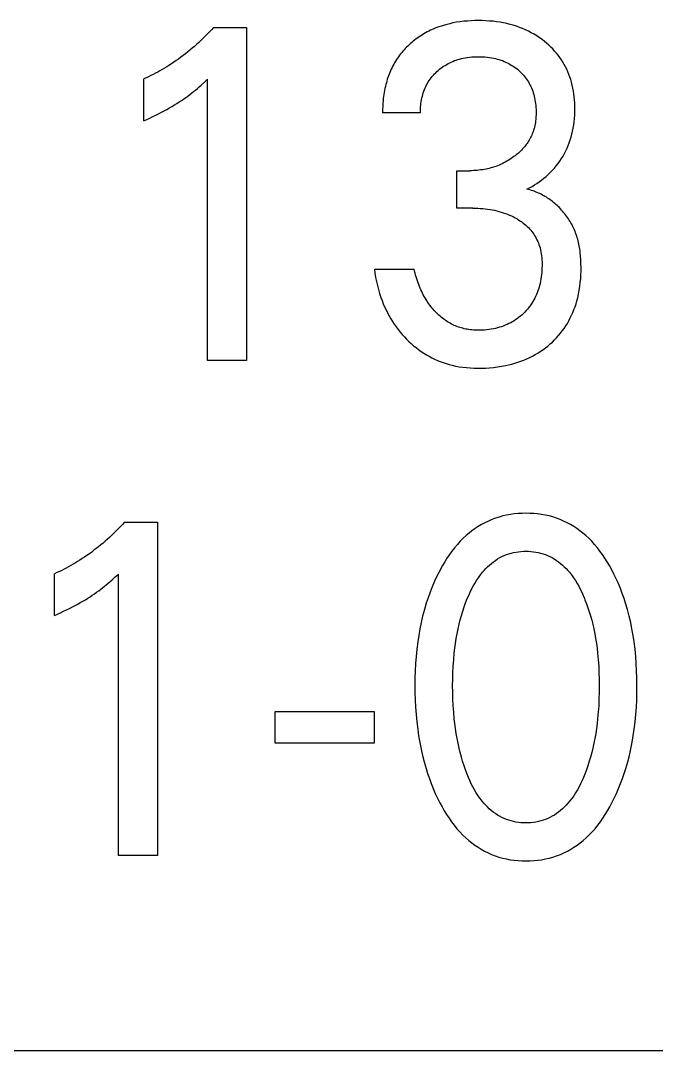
# Model space of a CAD drawing. Extents: x 10 to 656, y -396 to 292.
# Drawn here: x 281.048 to 281.701, y 101.772 to 102.829 of the extents above; entities that cross this region are included whole.
import ezdxf

# ---------------------------------------------------------------- set-up
doc = ezdxf.new("R2010")
doc.units = 0
doc.header["$LTSCALE"] = 5
doc.header["$MEASUREMENT"] = 0
doc.layers.get('0').update_dxf_attribs({"linetype": 'CONTINUOUS'})

msp = doc.modelspace()

# ---------------------------------------------------------------- linework, layer by layer
at = {"color": 7, "linetype": 'Continuous'}
for p, q in [((281.2437, 102.8201), (281.2416, 102.8179)), ((281.2458, 102.8224), (281.2437, 102.8201)), ((281.2458, 102.8224), (281.2797, 102.8224)), ((281.2797, 102.8224), (281.2797, 102.4802)), ((281.4688, 102.8195), (281.4671, 102.8186)), ((281.4716, 102.8207), (281.4688, 102.8195)), ((281.4744, 102.8219), (281.4716, 102.8207)), ((281.4772, 102.8229), (281.4744, 102.8219)), ((281.4801, 102.8239), (281.4772, 102.8229)), ((281.483, 102.8248), (281.4801, 102.8239)), ((281.4859, 102.8256), (281.483, 102.8248)), ((281.4888, 102.8263), (281.4859, 102.8256)), ((281.4918, 102.827), (281.4888, 102.8263)), ((281.4955, 102.8277), (281.4918, 102.827)), ((281.4993, 102.8282), (281.4955, 102.8277)), ((281.503, 102.8287), (281.4993, 102.8282)), ((281.5068, 102.829), (281.503, 102.8287)), ((281.5106, 102.8293), (281.5068, 102.829)), ((281.5144, 102.8294), (281.5106, 102.8293)), ((281.5183, 102.8295), (281.5144, 102.8294)), ((281.5219, 102.8294), (281.5183, 102.8295)), ((281.5256, 102.8293), (281.5219, 102.8294)), ((281.5293, 102.829), (281.5256, 102.8293)), ((281.533, 102.8287), (281.5293, 102.829)), ((281.5366, 102.8283), (281.533, 102.8287)), ((281.5403, 102.8277), (281.5366, 102.8283)), ((281.5439, 102.8271), (281.5403, 102.8277)), ((281.5472, 102.8264), (281.5439, 102.8271)), ((281.5505, 102.8256), (281.5472, 102.8264)), ((281.5538, 102.8246), (281.5505, 102.8256)), ((281.557, 102.8236), (281.5538, 102.8246)), ((281.5602, 102.8225), (281.557, 102.8236)), ((281.5633, 102.8213), (281.5602, 102.8225)), ((281.5664, 102.8199), (281.5633, 102.8213)), ((281.5694, 102.8185), (281.5664, 102.8199)), ((281.233, 102.8092), (281.2308, 102.8071)), ((281.2352, 102.8113), (281.233, 102.8092)), ((281.2374, 102.8135), (281.2352, 102.8113)), ((281.2395, 102.8157), (281.2374, 102.8135)), ((281.2416, 102.8179), (281.2395, 102.8157)), ((281.4525, 102.8094), (281.451, 102.8082)), ((281.454, 102.8106), (281.4525, 102.8094)), ((281.4556, 102.8117), (281.454, 102.8106)), ((281.4572, 102.8128), (281.4556, 102.8117)), ((281.4588, 102.8139), (281.4572, 102.8128)), ((281.4604, 102.8149), (281.4588, 102.8139)), ((281.462, 102.8159), (281.4604, 102.8149)), ((281.4637, 102.8169), (281.462, 102.8159)), ((281.4654, 102.8178), (281.4637, 102.8169)), ((281.4671, 102.8186), (281.4654, 102.8178)), ((281.5723, 102.817), (281.5694, 102.8185)), ((281.5752, 102.8154), (281.5723, 102.817)), ((281.578, 102.8137), (281.5752, 102.8154)), ((281.5807, 102.8119), (281.578, 102.8137)), ((281.5834, 102.81), (281.5807, 102.8119)), ((281.5859, 102.808), (281.5834, 102.81)), ((281.2216, 102.7991), (281.2193, 102.7972)), ((281.2239, 102.801), (281.2216, 102.7991)), ((281.2262, 102.803), (281.2239, 102.801)), ((281.2285, 102.805), (281.2262, 102.803)), ((281.2308, 102.8071), (281.2285, 102.805)), ((281.4404, 102.7981), (281.4393, 102.7967)), ((281.4416, 102.7994), (281.4404, 102.7981)), ((281.4429, 102.8008), (281.4416, 102.7994)), ((281.4442, 102.8021), (281.4429, 102.8008)), ((281.4455, 102.8033), (281.4442, 102.8021)), ((281.4468, 102.8046), (281.4455, 102.8033)), ((281.4481, 102.8058), (281.4468, 102.8046)), ((281.4495, 102.807), (281.4481, 102.8058)), ((281.451, 102.8082), (281.4495, 102.807)), ((281.5881, 102.8062), (281.5859, 102.808)), ((281.5903, 102.8043), (281.5881, 102.8062)), ((281.5924, 102.8023), (281.5903, 102.8043)), ((281.5944, 102.8003), (281.5924, 102.8023)), ((281.5963, 102.7982), (281.5944, 102.8003)), ((281.5982, 102.7961), (281.5963, 102.7982)), ((281.2074, 102.7883), (281.2049, 102.7866)), ((281.2098, 102.79), (281.2074, 102.7883)), ((281.2122, 102.7918), (281.2098, 102.79)), ((281.2146, 102.7935), (281.2122, 102.7918)), ((281.217, 102.7954), (281.2146, 102.7935)), ((281.2193, 102.7972), (281.217, 102.7954)), ((281.4329, 102.7878), (281.4319, 102.7862)), ((281.4339, 102.7894), (281.4329, 102.7878)), ((281.4349, 102.7909), (281.4339, 102.7894)), ((281.4359, 102.7924), (281.4349, 102.7909)), ((281.437, 102.7938), (281.4359, 102.7924)), ((281.4381, 102.7953), (281.437, 102.7938)), ((281.4393, 102.7967), (281.4381, 102.7953)), ((281.4901, 102.7869), (281.4918, 102.7876)), ((281.4918, 102.7876), (281.4935, 102.7883)), ((281.4935, 102.7883), (281.4952, 102.7889)), ((281.4952, 102.7889), (281.4969, 102.7894)), ((281.4969, 102.7894), (281.4987, 102.7899)), ((281.4987, 102.7899), (281.5005, 102.7904)), ((281.5005, 102.7904), (281.5022, 102.7908)), ((281.5022, 102.7908), (281.5044, 102.7912)), ((281.5044, 102.7912), (281.5066, 102.7916)), ((281.5066, 102.7916), (281.5089, 102.7919)), ((281.5089, 102.7919), (281.5111, 102.7921)), ((281.5111, 102.7921), (281.5133, 102.7923)), ((281.5133, 102.7923), (281.5156, 102.7923)), ((281.5156, 102.7923), (281.5178, 102.7924)), ((281.5178, 102.7924), (281.5201, 102.7924)), ((281.5201, 102.7924), (281.5224, 102.7923)), ((281.5224, 102.7923), (281.5247, 102.7921)), ((281.5247, 102.7921), (281.527, 102.7919)), ((281.527, 102.7919), (281.5293, 102.7916)), ((281.5293, 102.7916), (281.5315, 102.7912)), ((281.5315, 102.7912), (281.5338, 102.7908)), ((281.5338, 102.7908), (281.5356, 102.7904)), ((281.5356, 102.7904), (281.5373, 102.7899)), ((281.5373, 102.7899), (281.5391, 102.7894)), ((281.5391, 102.7894), (281.5409, 102.7889)), ((281.5409, 102.7889), (281.5426, 102.7883)), ((281.5426, 102.7883), (281.5443, 102.7876)), ((281.5443, 102.7876), (281.546, 102.7869)), ((281.6, 102.7939), (281.5982, 102.7961)), ((281.6017, 102.7916), (281.6, 102.7939)), ((281.6033, 102.7892), (281.6017, 102.7916)), ((281.6048, 102.7869), (281.6033, 102.7892)), ((281.1908, 102.7779), (281.1885, 102.7766)), ((281.1931, 102.7792), (281.1908, 102.7779)), ((281.1954, 102.7806), (281.1931, 102.7792)), ((281.1977, 102.7819), (281.1954, 102.7806)), ((281.2, 102.7834), (281.1977, 102.7819)), ((281.2025, 102.785), (281.2, 102.7834)), ((281.2049, 102.7866), (281.2025, 102.785)), ((281.4277, 102.7779), (281.427, 102.7762)), ((281.4285, 102.7796), (281.4277, 102.7779)), ((281.4293, 102.7813), (281.4285, 102.7796)), ((281.4301, 102.783), (281.4293, 102.7813)), ((281.431, 102.7846), (281.4301, 102.783)), ((281.4319, 102.7862), (281.431, 102.7846)), ((281.4741, 102.7759), (281.4754, 102.7771)), ((281.4754, 102.7771), (281.4767, 102.7782)), ((281.4767, 102.7782), (281.478, 102.7794)), ((281.478, 102.7794), (281.4794, 102.7805)), ((281.4794, 102.7805), (281.4809, 102.7815)), ((281.4809, 102.7815), (281.4823, 102.7825)), ((281.4823, 102.7825), (281.4838, 102.7835)), ((281.4838, 102.7835), (281.4854, 102.7844)), ((281.4854, 102.7844), (281.4869, 102.7853)), ((281.4869, 102.7853), (281.4885, 102.7861)), ((281.4885, 102.7861), (281.4901, 102.7869)), ((281.546, 102.7869), (281.5476, 102.7861)), ((281.5476, 102.7861), (281.5492, 102.7853)), ((281.5492, 102.7853), (281.5508, 102.7844)), ((281.5508, 102.7844), (281.5523, 102.7835)), ((281.5523, 102.7835), (281.5538, 102.7826)), ((281.5538, 102.7826), (281.5552, 102.7815)), ((281.5552, 102.7815), (281.5567, 102.7805)), ((281.5567, 102.7805), (281.5581, 102.7794)), ((281.5581, 102.7794), (281.5594, 102.7782)), ((281.5594, 102.7782), (281.5607, 102.7771)), ((281.5607, 102.7771), (281.5619, 102.7759)), ((281.6062, 102.7844), (281.6048, 102.7869)), ((281.6075, 102.7819), (281.6062, 102.7844)), ((281.6088, 102.7794), (281.6075, 102.7819)), ((281.61, 102.7768), (281.6088, 102.7794)), ((281.1765, 102.7706), (281.1741, 102.7695)), ((281.1741, 102.7265), (281.1741, 102.7695)), ((281.1789, 102.7717), (281.1765, 102.7706)), ((281.1813, 102.7729), (281.1789, 102.7717)), ((281.1837, 102.7741), (281.1813, 102.7729)), ((281.1861, 102.7753), (281.1837, 102.7741)), ((281.1885, 102.7766), (281.1861, 102.7753)), ((281.2364, 102.7662), (281.2396, 102.7692)), ((281.2396, 102.4802), (281.2396, 102.7692)), ((281.4239, 102.7674), (281.4234, 102.7656)), ((281.4244, 102.7692), (281.4239, 102.7674)), ((281.425, 102.771), (281.4244, 102.7692)), ((281.4256, 102.7727), (281.425, 102.771)), ((281.4263, 102.7745), (281.4256, 102.7727)), ((281.427, 102.7762), (281.4263, 102.7745)), ((281.4656, 102.765), (281.4665, 102.7665)), ((281.4665, 102.7665), (281.4675, 102.7679)), ((281.4675, 102.7679), (281.4685, 102.7693)), ((281.4685, 102.7693), (281.4695, 102.7707)), ((281.4695, 102.7707), (281.4706, 102.7721)), ((281.4706, 102.7721), (281.4717, 102.7734)), ((281.4717, 102.7734), (281.4729, 102.7747)), ((281.4729, 102.7747), (281.4741, 102.7759)), ((281.5619, 102.7759), (281.5631, 102.7747)), ((281.5631, 102.7747), (281.5643, 102.7734)), ((281.5643, 102.7734), (281.5654, 102.7721)), ((281.5654, 102.7721), (281.5664, 102.7708)), ((281.5664, 102.7708), (281.5675, 102.7694)), ((281.5675, 102.7694), (281.5684, 102.768)), ((281.5684, 102.768), (281.5693, 102.7665)), ((281.5693, 102.7665), (281.5702, 102.765)), ((281.611, 102.7742), (281.61, 102.7768)), ((281.612, 102.7715), (281.611, 102.7742)), ((281.6129, 102.7689), (281.612, 102.7715)), ((281.6137, 102.7661), (281.6129, 102.7689)), ((281.2235, 102.7551), (281.2254, 102.7565)), ((281.2254, 102.7565), (281.2272, 102.758)), ((281.2272, 102.758), (281.2292, 102.7598)), ((281.2292, 102.7598), (281.2312, 102.7615)), ((281.2312, 102.7615), (281.2332, 102.7632)), ((281.2332, 102.7632), (281.2364, 102.7662)), ((281.4216, 102.7576), (281.4212, 102.7556)), ((281.422, 102.7597), (281.4216, 102.7576)), ((281.4224, 102.7617), (281.422, 102.7597)), ((281.4229, 102.7638), (281.4224, 102.7617)), ((281.4234, 102.7656), (281.4229, 102.7638)), ((281.4614, 102.7554), (281.462, 102.757)), ((281.462, 102.757), (281.4626, 102.7587)), ((281.4626, 102.7587), (281.4633, 102.7603)), ((281.4633, 102.7603), (281.464, 102.7619)), ((281.464, 102.7619), (281.4648, 102.7634)), ((281.4648, 102.7634), (281.4656, 102.765)), ((281.5702, 102.765), (281.571, 102.7634)), ((281.571, 102.7634), (281.5718, 102.7619)), ((281.5718, 102.7619), (281.5725, 102.7603)), ((281.5725, 102.7603), (281.5732, 102.7586)), ((281.5732, 102.7586), (281.5738, 102.757)), ((281.5738, 102.757), (281.5743, 102.7553)), ((281.6144, 102.7632), (281.6137, 102.7661)), ((281.6151, 102.7602), (281.6144, 102.7632)), ((281.6157, 102.7571), (281.6151, 102.7602)), ((281.6161, 102.7541), (281.6157, 102.7571)), ((281.2083, 102.7444), (281.2106, 102.7459)), ((281.2106, 102.7459), (281.2128, 102.7473)), ((281.2128, 102.7473), (281.2151, 102.7489)), ((281.2151, 102.7489), (281.2173, 102.7504)), ((281.2173, 102.7504), (281.2194, 102.752)), ((281.2194, 102.752), (281.2216, 102.7536)), ((281.2216, 102.7536), (281.2235, 102.7551)), ((281.4199, 102.7452), (281.4198, 102.7431)), ((281.4201, 102.7472), (281.4199, 102.7452)), ((281.4203, 102.7493), (281.4201, 102.7472)), ((281.4206, 102.7514), (281.4203, 102.7493)), ((281.4209, 102.7535), (281.4206, 102.7514)), ((281.4212, 102.7556), (281.4209, 102.7535)), ((281.459, 102.7444), (281.4593, 102.7463)), ((281.4593, 102.7463), (281.4596, 102.7482)), ((281.4596, 102.7482), (281.46, 102.7501)), ((281.46, 102.7501), (281.4604, 102.752)), ((281.4604, 102.752), (281.4609, 102.7537)), ((281.4609, 102.7537), (281.4614, 102.7554)), ((281.5743, 102.7553), (281.5748, 102.7536)), ((281.5748, 102.7536), (281.5753, 102.7519)), ((281.5753, 102.7519), (281.5757, 102.75)), ((281.5757, 102.75), (281.5761, 102.748)), ((281.5761, 102.748), (281.5764, 102.7461)), ((281.5764, 102.7461), (281.5767, 102.7442)), ((281.6165, 102.751), (281.6161, 102.7541)), ((281.6168, 102.748), (281.6165, 102.751)), ((281.617, 102.7449), (281.6168, 102.748)), ((281.1894, 102.7338), (281.1925, 102.7354)), ((281.1925, 102.7354), (281.1952, 102.7368)), ((281.1952, 102.7368), (281.1978, 102.7383)), ((281.1978, 102.7383), (281.2005, 102.7397)), ((281.2005, 102.7397), (281.2031, 102.7413)), ((281.2031, 102.7413), (281.2057, 102.7428)), ((281.2057, 102.7428), (281.2083, 102.7444)), ((281.4197, 102.741), (281.4196, 102.7389)), ((281.4196, 102.7389), (281.4196, 102.7369)), ((281.4196, 102.7369), (281.4196, 102.7348)), ((281.4584, 102.7348), (281.4196, 102.7348)), ((281.4198, 102.7431), (281.4197, 102.741)), ((281.4584, 102.7367), (281.4585, 102.7386)), ((281.4584, 102.7348), (281.4584, 102.7367)), ((281.4585, 102.7386), (281.4586, 102.7406)), ((281.4586, 102.7406), (281.4588, 102.7425)), ((281.4588, 102.7425), (281.459, 102.7444)), ((281.5767, 102.7442), (281.5769, 102.7422)), ((281.5769, 102.7422), (281.5771, 102.7402)), ((281.5771, 102.7402), (281.5772, 102.7383)), ((281.5772, 102.7383), (281.5772, 102.7363)), ((281.5772, 102.7363), (281.5772, 102.7343)), ((281.6171, 102.7418), (281.617, 102.7449)), ((281.617, 102.7322), (281.6171, 102.7354)), ((281.6171, 102.7387), (281.6171, 102.7418)), ((281.6171, 102.7354), (281.6171, 102.7387)), ((281.1741, 102.7265), (281.1772, 102.7279)), ((281.1772, 102.7279), (281.1803, 102.7294)), ((281.1803, 102.7294), (281.1833, 102.7308)), ((281.1833, 102.7308), (281.1864, 102.7323)), ((281.1864, 102.7323), (281.1894, 102.7338)), ((281.5765, 102.7248), (281.5762, 102.7232)), ((281.5767, 102.7264), (281.5765, 102.7248)), ((281.5769, 102.7279), (281.5767, 102.7264)), ((281.577, 102.7295), (281.5769, 102.7279)), ((281.5771, 102.7311), (281.577, 102.7295)), ((281.5772, 102.7327), (281.5771, 102.7311)), ((281.5772, 102.7343), (281.5772, 102.7327)), ((281.616, 102.7224), (281.6164, 102.7256)), ((281.6164, 102.7256), (281.6167, 102.7289)), ((281.6167, 102.7289), (281.617, 102.7322)), ((281.5738, 102.7144), (281.5733, 102.7131)), ((281.5743, 102.7157), (281.5738, 102.7144)), ((281.5747, 102.717), (281.5743, 102.7157)), ((281.5752, 102.7185), (281.5747, 102.717)), ((281.5756, 102.7201), (281.5752, 102.7185)), ((281.5759, 102.7216), (281.5756, 102.7201)), ((281.5762, 102.7232), (281.5759, 102.7216)), ((281.6141, 102.7127), (281.6148, 102.7159)), ((281.6148, 102.7159), (281.6155, 102.7191)), ((281.6155, 102.7191), (281.616, 102.7224)), ((281.568, 102.7033), (281.5672, 102.7021)), ((281.5688, 102.7044), (281.568, 102.7033)), ((281.5695, 102.7056), (281.5688, 102.7044)), ((281.5702, 102.7068), (281.5695, 102.7056)), ((281.5709, 102.708), (281.5702, 102.7068)), ((281.5716, 102.7093), (281.5709, 102.708)), ((281.5722, 102.7105), (281.5716, 102.7093)), ((281.5728, 102.7118), (281.5722, 102.7105)), ((281.5733, 102.7131), (281.5728, 102.7118)), ((281.6103, 102.7012), (281.6114, 102.704)), ((281.6114, 102.704), (281.6124, 102.7069)), ((281.6124, 102.7069), (281.6133, 102.7098)), ((281.6133, 102.7098), (281.6141, 102.7127)), ((281.558, 102.6925), (281.5569, 102.6915)), ((281.5591, 102.6934), (281.558, 102.6925)), ((281.5602, 102.6944), (281.5591, 102.6934)), ((281.5613, 102.6955), (281.5602, 102.6944)), ((281.5624, 102.6965), (281.5613, 102.6955)), ((281.5634, 102.6976), (281.5624, 102.6965)), ((281.5644, 102.6987), (281.5634, 102.6976)), ((281.5653, 102.6998), (281.5644, 102.6987)), ((281.5663, 102.701), (281.5653, 102.6998)), ((281.5672, 102.7021), (281.5663, 102.701)), ((281.605, 102.6903), (281.6065, 102.6929)), ((281.6065, 102.6929), (281.6079, 102.6956)), ((281.6079, 102.6956), (281.6091, 102.6984)), ((281.6091, 102.6984), (281.6103, 102.7012)), ((281.5408, 102.6817), (281.5392, 102.681)), ((281.5424, 102.6824), (281.5408, 102.6817)), ((281.544, 102.6832), (281.5424, 102.6824)), ((281.5456, 102.684), (281.544, 102.6832)), ((281.5471, 102.6849), (281.5456, 102.684)), ((281.5487, 102.6858), (281.5471, 102.6849)), ((281.5502, 102.6867), (281.5487, 102.6858)), ((281.5517, 102.6877), (281.5502, 102.6867)), ((281.5531, 102.6887), (281.5517, 102.6877)), ((281.5545, 102.6897), (281.5531, 102.6887)), ((281.5557, 102.6906), (281.5545, 102.6897)), ((281.5569, 102.6915), (281.5557, 102.6906)), ((281.598, 102.6803), (281.5999, 102.6827)), ((281.5999, 102.6827), (281.6017, 102.6852)), ((281.6017, 102.6852), (281.6034, 102.6877)), ((281.6034, 102.6877), (281.605, 102.6903)), ((281.496, 102.6368), (281.496, 102.6753)), ((281.496, 102.6753), (281.5093, 102.6753)), ((281.5112, 102.6753), (281.5093, 102.6753)), ((281.513, 102.6754), (281.5112, 102.6753)), ((281.5149, 102.6755), (281.513, 102.6754)), ((281.5167, 102.6756), (281.5149, 102.6755)), ((281.5185, 102.6758), (281.5167, 102.6756)), ((281.5203, 102.676), (281.5185, 102.6758)), ((281.5222, 102.6763), (281.5203, 102.676)), ((281.524, 102.6766), (281.5222, 102.6763)), ((281.5258, 102.6769), (281.524, 102.6766)), ((281.5275, 102.6773), (281.5258, 102.6769)), ((281.5292, 102.6777), (281.5275, 102.6773)), ((281.5309, 102.6781), (281.5292, 102.6777)), ((281.5326, 102.6786), (281.5309, 102.6781)), ((281.5343, 102.6792), (281.5326, 102.6786)), ((281.5359, 102.6797), (281.5343, 102.6792)), ((281.5376, 102.6804), (281.5359, 102.6797)), ((281.5392, 102.681), (281.5376, 102.6804)), ((281.5875, 102.6694), (281.5898, 102.6714)), ((281.5898, 102.6714), (281.5919, 102.6735)), ((281.5919, 102.6735), (281.5941, 102.6757)), ((281.5941, 102.6757), (281.5961, 102.678)), ((281.5961, 102.678), (281.598, 102.6803)), ((281.5731, 102.6591), (281.5756, 102.6606)), ((281.5756, 102.6606), (281.5781, 102.6622)), ((281.5781, 102.6622), (281.5805, 102.6638)), ((281.5805, 102.6638), (281.5829, 102.6656)), ((281.5829, 102.6656), (281.5853, 102.6675)), ((281.5853, 102.6675), (281.5875, 102.6694)), ((281.5679, 102.6563), (281.5705, 102.6576)), ((281.5694, 102.6559), (281.5679, 102.6563)), ((281.5709, 102.6555), (281.5694, 102.6559)), ((281.5705, 102.6576), (281.5731, 102.6591)), ((281.5724, 102.6551), (281.5709, 102.6555)), ((281.5739, 102.6546), (281.5724, 102.6551)), ((281.5753, 102.6541), (281.5739, 102.6546)), ((281.5767, 102.6535), (281.5753, 102.6541)), ((281.5782, 102.6529), (281.5767, 102.6535)), ((281.5796, 102.6523), (281.5782, 102.6529)), ((281.581, 102.6517), (281.5796, 102.6523)), ((281.5824, 102.651), (281.581, 102.6517)), ((281.5837, 102.6503), (281.5824, 102.651)), ((281.5851, 102.6495), (281.5837, 102.6503)), ((281.5864, 102.6488), (281.5851, 102.6495)), ((281.5878, 102.648), (281.5864, 102.6488)), ((281.5891, 102.6472), (281.5878, 102.648)), ((281.5903, 102.6463), (281.5891, 102.6472)), ((281.5916, 102.6454), (281.5903, 102.6463)), ((281.5929, 102.6445), (281.5916, 102.6454)), ((281.5941, 102.6436), (281.5929, 102.6445)), ((281.5953, 102.6426), (281.5941, 102.6436)), ((281.5965, 102.6416), (281.5953, 102.6426)), ((281.5977, 102.6406), (281.5965, 102.6416)), ((281.5988, 102.6396), (281.5977, 102.6406)), ((281.6, 102.6385), (281.5988, 102.6396)), ((281.5123, 102.6368), (281.496, 102.6368)), ((281.5123, 102.6368), (281.5149, 102.6367)), ((281.5149, 102.6367), (281.5174, 102.6367)), ((281.5174, 102.6367), (281.5199, 102.6365)), ((281.5199, 102.6365), (281.5225, 102.6363)), ((281.5225, 102.6363), (281.525, 102.6361)), ((281.525, 102.6361), (281.5275, 102.6358)), ((281.5275, 102.6358), (281.53, 102.6354)), ((281.53, 102.6354), (281.5323, 102.635)), ((281.5323, 102.635), (281.5346, 102.6346)), ((281.5346, 102.6346), (281.5369, 102.634)), ((281.5369, 102.634), (281.5391, 102.6335)), ((281.5391, 102.6335), (281.5414, 102.6328)), ((281.5414, 102.6328), (281.5436, 102.6321)), ((281.5436, 102.6321), (281.5458, 102.6314)), ((281.5458, 102.6314), (281.5479, 102.6306)), ((281.5479, 102.6306), (281.5499, 102.6297)), ((281.5499, 102.6297), (281.5519, 102.6288)), ((281.5519, 102.6288), (281.5539, 102.6279)), ((281.6012, 102.6373), (281.6, 102.6385)), ((281.6023, 102.6361), (281.6012, 102.6373)), ((281.6034, 102.6349), (281.6023, 102.6361)), ((281.6045, 102.6337), (281.6034, 102.6349)), ((281.6056, 102.6325), (281.6045, 102.6337)), ((281.6066, 102.6312), (281.6056, 102.6325)), ((281.6076, 102.6299), (281.6066, 102.6312)), ((281.6086, 102.6286), (281.6076, 102.6299)), ((281.5539, 102.6279), (281.5558, 102.6268)), ((281.5558, 102.6268), (281.5578, 102.6257)), ((281.5578, 102.6257), (281.5596, 102.6246)), ((281.5596, 102.6246), (281.5611, 102.6236)), ((281.5611, 102.6236), (281.5626, 102.6226)), ((281.5626, 102.6226), (281.564, 102.6215)), ((281.564, 102.6215), (281.5654, 102.6204)), ((281.5654, 102.6204), (281.5667, 102.6193)), ((281.5667, 102.6193), (281.568, 102.6181)), ((281.6096, 102.6272), (281.6086, 102.6286)), ((281.6105, 102.6259), (281.6096, 102.6272)), ((281.6114, 102.6245), (281.6105, 102.6259)), ((281.6122, 102.6231), (281.6114, 102.6245)), ((281.6131, 102.6217), (281.6122, 102.6231)), ((281.6139, 102.6203), (281.6131, 102.6217)), ((281.6146, 102.6188), (281.6139, 102.6203)), ((281.6154, 102.6174), (281.6146, 102.6188)), ((281.568, 102.6181), (281.5693, 102.6168)), ((281.5693, 102.6168), (281.5705, 102.6156)), ((281.5705, 102.6156), (281.5717, 102.6142)), ((281.5717, 102.6142), (281.5728, 102.6129)), ((281.5728, 102.6129), (281.5739, 102.6115)), ((281.5739, 102.6115), (281.5748, 102.6101)), ((281.5748, 102.6101), (281.5758, 102.6087)), ((281.5758, 102.6087), (281.5767, 102.6072)), ((281.616, 102.6159), (281.6154, 102.6174)), ((281.6167, 102.6144), (281.616, 102.6159)), ((281.6173, 102.6129), (281.6167, 102.6144)), ((281.6179, 102.6113), (281.6173, 102.6129)), ((281.6185, 102.6097), (281.6179, 102.6113)), ((281.6191, 102.6081), (281.6185, 102.6097)), ((281.6196, 102.6064), (281.6191, 102.6081)), ((281.5767, 102.6072), (281.5775, 102.6057)), ((281.5775, 102.6057), (281.5782, 102.6042)), ((281.5782, 102.6042), (281.579, 102.6027)), ((281.579, 102.6027), (281.5796, 102.6011)), ((281.5796, 102.6011), (281.5802, 102.5995)), ((281.5802, 102.5995), (281.5808, 102.5979)), ((281.5808, 102.5979), (281.5813, 102.5959)), ((281.6201, 102.6048), (281.6196, 102.6064)), ((281.6205, 102.6031), (281.6201, 102.6048)), ((281.6209, 102.6015), (281.6205, 102.6031)), ((281.6213, 102.5998), (281.6209, 102.6015)), ((281.6216, 102.5981), (281.6213, 102.5998)), ((281.6219, 102.5964), (281.6216, 102.5981)), ((281.5813, 102.5959), (281.5818, 102.594)), ((281.5818, 102.594), (281.5823, 102.592)), ((281.5823, 102.592), (281.5826, 102.5899)), ((281.5826, 102.5899), (281.5829, 102.5879)), ((281.5829, 102.5879), (281.5831, 102.5859)), ((281.6222, 102.5947), (281.6219, 102.5964)), ((281.6224, 102.593), (281.6222, 102.5947)), ((281.6226, 102.5913), (281.6224, 102.593)), ((281.623, 102.5875), (281.6226, 102.5913)), ((281.6233, 102.5838), (281.623, 102.5875)), ((281.5831, 102.5859), (281.5833, 102.5838)), ((281.5833, 102.5838), (281.5834, 102.5818)), ((281.5834, 102.5774), (281.5833, 102.5752)), ((281.5834, 102.5818), (281.5834, 102.5797)), ((281.5834, 102.5797), (281.5834, 102.5774)), ((281.6234, 102.58), (281.6233, 102.5838)), ((281.6235, 102.5763), (281.6234, 102.58)), ((281.6235, 102.5723), (281.6235, 102.5763)), ((281.4111, 102.5741), (281.4117, 102.5699)), ((281.4111, 102.5741), (281.4521, 102.5741)), ((281.4117, 102.5699), (281.4124, 102.5657)), ((281.4124, 102.5657), (281.4133, 102.5615)), ((281.4525, 102.5721), (281.4521, 102.5741)), ((281.453, 102.5701), (281.4525, 102.5721)), ((281.4535, 102.5681), (281.453, 102.5701)), ((281.4541, 102.5661), (281.4535, 102.5681)), ((281.4547, 102.5642), (281.4541, 102.5661)), ((281.5825, 102.5662), (281.5822, 102.5639)), ((281.5828, 102.5684), (281.5825, 102.5662)), ((281.5831, 102.5707), (281.5828, 102.5684)), ((281.5832, 102.5729), (281.5831, 102.5707)), ((281.5833, 102.5752), (281.5832, 102.5729)), ((281.6231, 102.5643), (281.6233, 102.5683)), ((281.6233, 102.5683), (281.6235, 102.5723)), ((281.4133, 102.5615), (281.4142, 102.5573)), ((281.4142, 102.5573), (281.4153, 102.5532)), ((281.4553, 102.5622), (281.4547, 102.5642)), ((281.456, 102.5602), (281.4553, 102.5622)), ((281.4567, 102.5583), (281.456, 102.5602)), ((281.4575, 102.5564), (281.4567, 102.5583)), ((281.4582, 102.5546), (281.4575, 102.5564)), ((281.5803, 102.5556), (281.5797, 102.5537)), ((281.5808, 102.5575), (281.5803, 102.5556)), ((281.5813, 102.5595), (281.5808, 102.5575)), ((281.5818, 102.5617), (281.5813, 102.5595)), ((281.5822, 102.5639), (281.5818, 102.5617)), ((281.6216, 102.5525), (281.6222, 102.5564)), ((281.6222, 102.5564), (281.6227, 102.5604)), ((281.6227, 102.5604), (281.6231, 102.5643)), ((281.4153, 102.5532), (281.4165, 102.5491)), ((281.4165, 102.5491), (281.4179, 102.545)), ((281.4179, 102.545), (281.419, 102.5418)), ((281.4589, 102.5529), (281.4582, 102.5546)), ((281.4597, 102.5512), (281.4589, 102.5529)), ((281.4605, 102.5495), (281.4597, 102.5512)), ((281.4614, 102.5478), (281.4605, 102.5495)), ((281.4623, 102.5462), (281.4614, 102.5478)), ((281.4632, 102.5446), (281.4623, 102.5462)), ((281.4642, 102.5429), (281.4632, 102.5446)), ((281.5759, 102.5443), (281.5749, 102.5425)), ((281.5767, 102.5461), (281.5759, 102.5443)), ((281.5776, 102.548), (281.5767, 102.5461)), ((281.5783, 102.5498), (281.5776, 102.548)), ((281.579, 102.5517), (281.5783, 102.5498)), ((281.5797, 102.5537), (281.579, 102.5517)), ((281.6192, 102.5417), (281.62, 102.5447)), ((281.62, 102.5447), (281.6209, 102.5486)), ((281.6209, 102.5486), (281.6216, 102.5525)), ((281.419, 102.5418), (281.4203, 102.5386)), ((281.4203, 102.5386), (281.4216, 102.5354)), ((281.4216, 102.5354), (281.4231, 102.5323)), ((281.4652, 102.5414), (281.4642, 102.5429)), ((281.4661, 102.5399), (281.4652, 102.5414)), ((281.4672, 102.5384), (281.4661, 102.5399)), ((281.4682, 102.537), (281.4672, 102.5384)), ((281.4693, 102.5356), (281.4682, 102.537)), ((281.4704, 102.5342), (281.4693, 102.5356)), ((281.4715, 102.5329), (281.4704, 102.5342)), ((281.5695, 102.5345), (281.5683, 102.533)), ((281.5707, 102.536), (281.5695, 102.5345)), ((281.5718, 102.5376), (281.5707, 102.536)), ((281.5729, 102.5392), (281.5718, 102.5376)), ((281.5739, 102.5408), (281.5729, 102.5392)), ((281.5749, 102.5425), (281.5739, 102.5408)), ((281.6162, 102.5327), (281.6173, 102.5356)), ((281.6173, 102.5356), (281.6183, 102.5386)), ((281.6183, 102.5386), (281.6192, 102.5417)), ((281.4231, 102.5323), (281.4246, 102.5292)), ((281.4246, 102.5292), (281.4262, 102.5262)), ((281.4262, 102.5262), (281.4279, 102.5232)), ((281.4279, 102.5232), (281.4297, 102.5203)), ((281.4727, 102.5315), (281.4715, 102.5329)), ((281.4739, 102.5302), (281.4727, 102.5315)), ((281.4752, 102.529), (281.4739, 102.5302)), ((281.4763, 102.5279), (281.4752, 102.529)), ((281.4775, 102.5268), (281.4763, 102.5279)), ((281.4787, 102.5257), (281.4775, 102.5268)), ((281.4799, 102.5247), (281.4787, 102.5257)), ((281.4811, 102.5237), (281.4799, 102.5247)), ((281.4824, 102.5227), (281.4811, 102.5237)), ((281.5581, 102.5235), (281.5564, 102.5223)), ((281.5597, 102.5247), (281.5581, 102.5235)), ((281.5613, 102.526), (281.5597, 102.5247)), ((281.5628, 102.5273), (281.5613, 102.526)), ((281.5643, 102.5287), (281.5628, 102.5273)), ((281.5657, 102.5301), (281.5643, 102.5287)), ((281.567, 102.5315), (281.5657, 102.5301)), ((281.5683, 102.533), (281.567, 102.5315)), ((281.6109, 102.5211), (281.6124, 102.524)), ((281.6124, 102.524), (281.6138, 102.5268)), ((281.6138, 102.5268), (281.615, 102.5297)), ((281.615, 102.5297), (281.6162, 102.5327)), ((281.4297, 102.5203), (281.4315, 102.5175)), ((281.4315, 102.5175), (281.4334, 102.5148)), ((281.4334, 102.5148), (281.4354, 102.5121)), ((281.4837, 102.5218), (281.4824, 102.5227)), ((281.485, 102.5209), (281.4837, 102.5218)), ((281.4864, 102.52), (281.485, 102.5209)), ((281.4877, 102.5192), (281.4864, 102.52)), ((281.4891, 102.5185), (281.4877, 102.5192)), ((281.4904, 102.5177), (281.4891, 102.5185)), ((281.4918, 102.517), (281.4904, 102.5177)), ((281.4932, 102.5164), (281.4918, 102.517)), ((281.4946, 102.5158), (281.4932, 102.5164)), ((281.496, 102.5152), (281.4946, 102.5158)), ((281.4975, 102.5147), (281.496, 102.5152)), ((281.4989, 102.5142), (281.4975, 102.5147)), ((281.5004, 102.5138), (281.4989, 102.5142)), ((281.5019, 102.5134), (281.5004, 102.5138)), ((281.5034, 102.513), (281.5019, 102.5134)), ((281.505, 102.5126), (281.5034, 102.513)), ((281.5065, 102.5124), (281.505, 102.5126)), ((281.5312, 102.5124), (281.5289, 102.5121)), ((281.5334, 102.5128), (281.5312, 102.5124)), ((281.5356, 102.5133), (281.5334, 102.5128)), ((281.5377, 102.5138), (281.5356, 102.5133)), ((281.5397, 102.5144), (281.5377, 102.5138)), ((281.5416, 102.515), (281.5397, 102.5144)), ((281.5436, 102.5157), (281.5416, 102.515)), ((281.5455, 102.5165), (281.5436, 102.5157)), ((281.5475, 102.5173), (281.5455, 102.5165)), ((281.5493, 102.5182), (281.5475, 102.5173)), ((281.5512, 102.5191), (281.5493, 102.5182)), ((281.553, 102.5201), (281.5512, 102.5191)), ((281.5547, 102.5212), (281.553, 102.5201)), ((281.5564, 102.5223), (281.5547, 102.5212)), ((281.6042, 102.5107), (281.606, 102.5132)), ((281.606, 102.5132), (281.6077, 102.5158)), ((281.6077, 102.5158), (281.6094, 102.5184)), ((281.6094, 102.5184), (281.6109, 102.5211)), ((281.4354, 102.5121), (281.4375, 102.5095)), ((281.4375, 102.5095), (281.4396, 102.507)), ((281.4396, 102.507), (281.4419, 102.5045)), ((281.4419, 102.5045), (281.4442, 102.5021)), ((281.4442, 102.5021), (281.4465, 102.4998)), ((281.5081, 102.5121), (281.5065, 102.5124)), ((281.5097, 102.5119), (281.5081, 102.5121)), ((281.5113, 102.5117), (281.5097, 102.5119)), ((281.5128, 102.5116), (281.5113, 102.5117)), ((281.5144, 102.5115), (281.5128, 102.5116)), ((281.516, 102.5114), (281.5144, 102.5115)), ((281.5176, 102.5114), (281.516, 102.5114)), ((281.5199, 102.5114), (281.5176, 102.5114)), ((281.5222, 102.5115), (281.5199, 102.5114)), ((281.5244, 102.5116), (281.5222, 102.5115)), ((281.5267, 102.5118), (281.5244, 102.5116)), ((281.5289, 102.5121), (281.5267, 102.5118)), ((281.5962, 102.5015), (281.5983, 102.5037)), ((281.5983, 102.5037), (281.6004, 102.506)), ((281.6004, 102.506), (281.6023, 102.5083)), ((281.6023, 102.5083), (281.6042, 102.5107)), ((281.4465, 102.4998), (281.4489, 102.4976)), ((281.4489, 102.4976), (281.4514, 102.4955)), ((281.4514, 102.4955), (281.4539, 102.4935)), ((281.4539, 102.4935), (281.4564, 102.4915)), ((281.4564, 102.4915), (281.4591, 102.4897)), ((281.5816, 102.4896), (281.5842, 102.4914)), ((281.5842, 102.4914), (281.5868, 102.4933)), ((281.5868, 102.4933), (281.5893, 102.4952)), ((281.5893, 102.4952), (281.5917, 102.4973)), ((281.5917, 102.4973), (281.594, 102.4993)), ((281.594, 102.4993), (281.5962, 102.5015)), ((281.4591, 102.4897), (281.4618, 102.4879)), ((281.4618, 102.4879), (281.4645, 102.4862)), ((281.4645, 102.4862), (281.4673, 102.4846)), ((281.4673, 102.4846), (281.4701, 102.4831)), ((281.4701, 102.4831), (281.473, 102.4817)), ((281.473, 102.4817), (281.4758, 102.4804)), ((281.5616, 102.4796), (281.5647, 102.4808)), ((281.5647, 102.4808), (281.5677, 102.4821)), ((281.5677, 102.4821), (281.5707, 102.4834)), ((281.5707, 102.4834), (281.5735, 102.4848)), ((281.5735, 102.4848), (281.5763, 102.4864)), ((281.5763, 102.4864), (281.579, 102.4879)), ((281.579, 102.4879), (281.5816, 102.4896)), ((281.2797, 102.4802), (281.2396, 102.4802)), ((281.4758, 102.4804), (281.4788, 102.4792)), ((281.4788, 102.4792), (281.4818, 102.4781)), ((281.4818, 102.4781), (281.4848, 102.4771)), ((281.4848, 102.4771), (281.4878, 102.4762)), ((281.4878, 102.4762), (281.4909, 102.4754)), ((281.4909, 102.4754), (281.4946, 102.4746)), ((281.4946, 102.4746), (281.4983, 102.4739)), ((281.4983, 102.4739), (281.502, 102.4734)), ((281.502, 102.4734), (281.5058, 102.473)), ((281.5058, 102.473), (281.5096, 102.4727)), ((281.5096, 102.4727), (281.5134, 102.4725)), ((281.5134, 102.4725), (281.5172, 102.4724)), ((281.5172, 102.4724), (281.5213, 102.4724)), ((281.5213, 102.4724), (281.5254, 102.4725)), ((281.5254, 102.4725), (281.5295, 102.4728)), ((281.5295, 102.4728), (281.5336, 102.4732)), ((281.5336, 102.4732), (281.5377, 102.4737)), ((281.5377, 102.4737), (281.5418, 102.4744)), ((281.5418, 102.4744), (281.5458, 102.4751)), ((281.5458, 102.4751), (281.549, 102.4759)), ((281.549, 102.4759), (281.5522, 102.4767)), ((281.5522, 102.4767), (281.5554, 102.4776)), ((281.5554, 102.4776), (281.5585, 102.4785)), ((281.5585, 102.4785), (281.5616, 102.4796)), ((281.5509, 102.3221), (281.547, 102.3214)), ((281.5549, 102.3227), (281.5509, 102.3221)), ((281.5589, 102.3231), (281.5549, 102.3227)), ((281.5628, 102.3233), (281.5589, 102.3231)), ((281.5668, 102.3234), (281.5628, 102.3233)), ((281.5708, 102.3233), (281.5668, 102.3234)), ((281.5748, 102.3231), (281.5708, 102.3233)), ((281.5788, 102.3227), (281.5748, 102.3231)), ((281.5828, 102.3221), (281.5788, 102.3227)), ((281.5867, 102.3214), (281.5828, 102.3221)), ((281.1522, 102.3119), (281.1501, 102.3097)), ((281.1542, 102.3142), (281.1522, 102.3119)), ((281.1542, 102.3142), (281.1882, 102.3142)), ((281.1882, 102.3142), (281.1882, 101.972)), ((281.5213, 102.3119), (281.5179, 102.3098)), ((281.5247, 102.3137), (281.5213, 102.3119)), ((281.5282, 102.3154), (281.5247, 102.3137)), ((281.5318, 102.317), (281.5282, 102.3154)), ((281.5355, 102.3183), (281.5318, 102.317)), ((281.5393, 102.3195), (281.5355, 102.3183)), ((281.5431, 102.3206), (281.5393, 102.3195)), ((281.547, 102.3214), (281.5431, 102.3206)), ((281.5906, 102.3206), (281.5867, 102.3214)), ((281.5944, 102.3196), (281.5906, 102.3206)), ((281.5982, 102.3183), (281.5944, 102.3196)), ((281.602, 102.317), (281.5982, 102.3183)), ((281.6055, 102.3154), (281.602, 102.317)), ((281.6091, 102.3137), (281.6055, 102.3154)), ((281.6125, 102.3119), (281.6091, 102.3137)), ((281.6159, 102.3099), (281.6125, 102.3119)), ((281.1414, 102.301), (281.1392, 102.2989)), ((281.1436, 102.3032), (281.1414, 102.301)), ((281.1458, 102.3053), (281.1436, 102.3032)), ((281.148, 102.3075), (281.1458, 102.3053)), ((281.1501, 102.3097), (281.148, 102.3075)), ((281.5084, 102.303), (281.5054, 102.3004)), ((281.5114, 102.3054), (281.5084, 102.303)), ((281.5146, 102.3077), (281.5114, 102.3054)), ((281.5179, 102.3098), (281.5146, 102.3077)), ((281.6191, 102.3077), (281.6159, 102.3099)), ((281.6223, 102.3054), (281.6191, 102.3077)), ((281.6254, 102.303), (281.6223, 102.3054)), ((281.6284, 102.3004), (281.6254, 102.303)), ((281.13, 102.2909), (281.1277, 102.289)), ((281.1323, 102.2928), (281.13, 102.2909)), ((281.1346, 102.2948), (281.1323, 102.2928)), ((281.1369, 102.2969), (281.1346, 102.2948)), ((281.1392, 102.2989), (281.1369, 102.2969)), ((281.4964, 102.2914), (281.4935, 102.288)), ((281.4994, 102.2946), (281.4964, 102.2914)), ((281.5025, 102.2978), (281.4994, 102.2946)), ((281.5054, 102.3004), (281.5025, 102.2978)), ((281.6313, 102.2978), (281.6284, 102.3004)), ((281.6344, 102.2946), (281.6313, 102.2978)), ((281.6373, 102.2914), (281.6344, 102.2946)), ((281.6402, 102.288), (281.6373, 102.2914)), ((281.1158, 102.2801), (281.1134, 102.2784)), ((281.1183, 102.2818), (281.1158, 102.2801)), ((281.1207, 102.2836), (281.1183, 102.2818)), ((281.123, 102.2854), (281.1207, 102.2836)), ((281.1254, 102.2872), (281.123, 102.2854)), ((281.1277, 102.289), (281.1254, 102.2872)), ((281.4882, 102.2809), (281.4857, 102.2772)), ((281.4908, 102.2845), (281.4882, 102.2809)), ((281.4935, 102.288), (281.4908, 102.2845)), ((281.5422, 102.2789), (281.5445, 102.28)), ((281.5445, 102.28), (281.5469, 102.2809)), ((281.5469, 102.2809), (281.5493, 102.2817)), ((281.5493, 102.2817), (281.5517, 102.2824)), ((281.5517, 102.2824), (281.5542, 102.283)), ((281.5542, 102.283), (281.5567, 102.2835)), ((281.5567, 102.2835), (281.5592, 102.2839)), ((281.5592, 102.2839), (281.5617, 102.2841)), ((281.5617, 102.2841), (281.5643, 102.2843)), ((281.5643, 102.2843), (281.5668, 102.2843)), ((281.5668, 102.2843), (281.5694, 102.2843)), ((281.5694, 102.2843), (281.5719, 102.2841)), ((281.5719, 102.2841), (281.5745, 102.2839)), ((281.5745, 102.2839), (281.577, 102.2835)), ((281.577, 102.2835), (281.5795, 102.283)), ((281.5795, 102.283), (281.5819, 102.2824)), ((281.5819, 102.2824), (281.5844, 102.2817)), ((281.5844, 102.2817), (281.5868, 102.2809)), ((281.5868, 102.2809), (281.5891, 102.28)), ((281.5891, 102.28), (281.5914, 102.2789)), ((281.6429, 102.2845), (281.6402, 102.288)), ((281.6455, 102.2809), (281.6429, 102.2845)), ((281.648, 102.2772), (281.6455, 102.2809)), ((281.0992, 102.2697), (281.0969, 102.2684)), ((281.1016, 102.271), (281.0992, 102.2697)), ((281.1039, 102.2724), (281.1016, 102.271)), ((281.1061, 102.2738), (281.1039, 102.2724)), ((281.1084, 102.2752), (281.1061, 102.2738)), ((281.1109, 102.2768), (281.1084, 102.2752)), ((281.1134, 102.2784), (281.1109, 102.2768)), ((281.4811, 102.2697), (281.4789, 102.2658)), ((281.4834, 102.2735), (281.4811, 102.2697)), ((281.4857, 102.2772), (281.4834, 102.2735)), ((281.5275, 102.2685), (281.5294, 102.2702)), ((281.5294, 102.2702), (281.5314, 102.2719)), ((281.5314, 102.2719), (281.5334, 102.2735)), ((281.5334, 102.2735), (281.5355, 102.275)), ((281.5355, 102.275), (281.5377, 102.2765)), ((281.5377, 102.2765), (281.54, 102.2778)), ((281.54, 102.2778), (281.5422, 102.2789)), ((281.5914, 102.2789), (281.5937, 102.2778)), ((281.5937, 102.2778), (281.596, 102.2765)), ((281.596, 102.2765), (281.5981, 102.275)), ((281.5981, 102.275), (281.6002, 102.2735)), ((281.6002, 102.2735), (281.6023, 102.2719)), ((281.6023, 102.2719), (281.6043, 102.2702)), ((281.6043, 102.2702), (281.6062, 102.2685)), ((281.6503, 102.2735), (281.648, 102.2772)), ((281.6526, 102.2697), (281.6503, 102.2735)), ((281.6547, 102.2658), (281.6526, 102.2697)), ((281.085, 102.2624), (281.0825, 102.2613)), ((281.0825, 102.2184), (281.0825, 102.2613)), ((281.0874, 102.2635), (281.085, 102.2624)), ((281.0898, 102.2647), (281.0874, 102.2635)), ((281.0922, 102.2659), (281.0898, 102.2647)), ((281.0945, 102.2671), (281.0922, 102.2659)), ((281.0969, 102.2684), (281.0945, 102.2671)), ((281.1449, 102.258), (281.1481, 102.261)), ((281.1481, 101.972), (281.1481, 102.261)), ((281.4754, 102.2589), (281.4729, 102.2535)), ((281.4782, 102.2643), (281.4754, 102.2589)), ((281.4789, 102.2658), (281.4782, 102.2643)), ((281.518, 102.2572), (281.52, 102.26)), ((281.52, 102.26), (281.5222, 102.2628)), ((281.5222, 102.2628), (281.5239, 102.2647)), ((281.5239, 102.2647), (281.5257, 102.2666)), ((281.5257, 102.2666), (281.5275, 102.2685)), ((281.6062, 102.2685), (281.608, 102.2666)), ((281.608, 102.2666), (281.6098, 102.2647)), ((281.6098, 102.2647), (281.6115, 102.2628)), ((281.6115, 102.2628), (281.6137, 102.26)), ((281.6137, 102.26), (281.6157, 102.2572)), ((281.6572, 102.261), (281.6547, 102.2658)), ((281.6596, 102.2561), (281.6572, 102.261)), ((281.1319, 102.2469), (281.1338, 102.2484)), ((281.1338, 102.2484), (281.1356, 102.2499)), ((281.1356, 102.2499), (281.1377, 102.2516)), ((281.1377, 102.2516), (281.1397, 102.2533)), ((281.1397, 102.2533), (281.1416, 102.2551)), ((281.1416, 102.2551), (281.1449, 102.258)), ((281.4729, 102.2535), (281.4705, 102.2479)), ((281.5109, 102.2453), (281.5125, 102.2484)), ((281.5125, 102.2484), (281.5142, 102.2514)), ((281.5142, 102.2514), (281.5161, 102.2543)), ((281.5161, 102.2543), (281.518, 102.2572)), ((281.6157, 102.2572), (281.6176, 102.2543)), ((281.6176, 102.2543), (281.6194, 102.2514)), ((281.6194, 102.2514), (281.6211, 102.2484)), ((281.6211, 102.2484), (281.6227, 102.2453)), ((281.6618, 102.2512), (281.6596, 102.2561)), ((281.6639, 102.2462), (281.6618, 102.2512)), ((281.1168, 102.2362), (281.119, 102.2377)), ((281.119, 102.2377), (281.1213, 102.2392)), ((281.1213, 102.2392), (281.1235, 102.2407)), ((281.1235, 102.2407), (281.1257, 102.2422)), ((281.1257, 102.2422), (281.1279, 102.2438)), ((281.1279, 102.2438), (281.13, 102.2454)), ((281.13, 102.2454), (281.1319, 102.2469)), ((281.4683, 102.2423), (281.4663, 102.2366)), ((281.4705, 102.2479), (281.4683, 102.2423)), ((281.5066, 102.2358), (281.508, 102.239)), ((281.508, 102.239), (281.5094, 102.2422)), ((281.5094, 102.2422), (281.5109, 102.2453)), ((281.6227, 102.2453), (281.6243, 102.2422)), ((281.6243, 102.2422), (281.6257, 102.239)), ((281.6257, 102.239), (281.627, 102.2358)), ((281.6658, 102.2411), (281.6639, 102.2462)), ((281.6676, 102.236), (281.6658, 102.2411)), ((281.0979, 102.2257), (281.1009, 102.2272)), ((281.1009, 102.2272), (281.1036, 102.2286)), ((281.1036, 102.2286), (281.1063, 102.2301)), ((281.1063, 102.2301), (281.1089, 102.2316)), ((281.1089, 102.2316), (281.1116, 102.2331)), ((281.1116, 102.2331), (281.1142, 102.2346)), ((281.1142, 102.2346), (281.1168, 102.2362)), ((281.4644, 102.2309), (281.4625, 102.2244)), ((281.4663, 102.2366), (281.4644, 102.2309)), ((281.5019, 102.2228), (281.5034, 102.2272)), ((281.5034, 102.2272), (281.5049, 102.2315)), ((281.5049, 102.2315), (281.5066, 102.2358)), ((281.627, 102.2358), (281.6275, 102.2346)), ((281.6275, 102.2346), (281.6291, 102.2305)), ((281.6291, 102.2305), (281.6306, 102.2264)), ((281.6693, 102.2309), (281.6676, 102.236)), ((281.6712, 102.2244), (281.6693, 102.2309)), ((281.0825, 102.2184), (281.0856, 102.2198)), ((281.0856, 102.2198), (281.0887, 102.2212)), ((281.0887, 102.2212), (281.0918, 102.2227)), ((281.0918, 102.2227), (281.0948, 102.2241)), ((281.0948, 102.2241), (281.0979, 102.2257)), ((281.4607, 102.2178), (281.4592, 102.2112)), ((281.4625, 102.2244), (281.4607, 102.2178)), ((281.4994, 102.2139), (281.5006, 102.2184)), ((281.5006, 102.2184), (281.5019, 102.2228)), ((281.6306, 102.2264), (281.6319, 102.2222)), ((281.6319, 102.2222), (281.6332, 102.218)), ((281.6332, 102.218), (281.6344, 102.2137)), ((281.6729, 102.2178), (281.6712, 102.2244)), ((281.6745, 102.2112), (281.6729, 102.2178)), ((281.4592, 102.2112), (281.4578, 102.2046)), ((281.4971, 102.2046), (281.4982, 102.2095)), ((281.4982, 102.2095), (281.4994, 102.2139)), ((281.6344, 102.2137), (281.6354, 102.2095)), ((281.6354, 102.2095), (281.6365, 102.2046)), ((281.6758, 102.2046), (281.6745, 102.2112)), ((281.4567, 102.1979), (281.4556, 102.1912)), ((281.4578, 102.2046), (281.4567, 102.1979)), ((281.4952, 102.1946), (281.4961, 102.1996)), ((281.4961, 102.1996), (281.4971, 102.2046)), ((281.6365, 102.2046), (281.6375, 102.1996)), ((281.6375, 102.1996), (281.6384, 102.1946)), ((281.677, 102.1979), (281.6758, 102.2046)), ((281.678, 102.1912), (281.677, 102.1979)), ((281.4556, 102.1912), (281.4547, 102.1838)), ((281.4932, 102.1796), (281.4938, 102.1847)), ((281.4938, 102.1847), (281.4945, 102.1897)), ((281.4945, 102.1897), (281.4952, 102.1946)), ((281.6384, 102.1946), (281.6392, 102.1897)), ((281.6392, 102.1897), (281.6399, 102.1847)), ((281.6399, 102.1847), (281.6405, 102.1796)), ((281.679, 102.1838), (281.678, 102.1912)), ((281.454, 102.1764), (281.4534, 102.169)), ((281.4547, 102.1838), (281.454, 102.1764)), ((281.4926, 102.173), (281.4932, 102.1796)), ((281.6405, 102.1796), (281.6411, 102.173)), ((281.6797, 102.1764), (281.679, 102.1838)), ((281.6802, 102.169), (281.6797, 102.1764)), ((281.4534, 102.169), (281.453, 102.1616)), ((281.4918, 102.1596), (281.4921, 102.1663)), ((281.4921, 102.1663), (281.4926, 102.173)), ((281.6411, 102.173), (281.6416, 102.1663)), ((281.6416, 102.1663), (281.6419, 102.1596)), ((281.6806, 102.1616), (281.6802, 102.169)), ((281.4528, 102.1542), (281.4527, 102.1468)), ((281.453, 102.1616), (281.4528, 102.1542)), ((281.4915, 102.1463), (281.4916, 102.153)), ((281.4916, 102.153), (281.4918, 102.1596)), ((281.6419, 102.1596), (281.6421, 102.153)), ((281.6421, 102.153), (281.6421, 102.1463)), ((281.6809, 102.1542), (281.6806, 102.1616)), ((281.6809, 102.1468), (281.6809, 102.1542)), ((281.4527, 102.1468), (281.4528, 102.1392)), ((281.4916, 102.1395), (281.4915, 102.1463)), ((281.6421, 102.1463), (281.6421, 102.1395)), ((281.6809, 102.1392), (281.6809, 102.1468)), ((281.4528, 102.1392), (281.453, 102.1317)), ((281.453, 102.1317), (281.4534, 102.1241)), ((281.4918, 102.1327), (281.4916, 102.1395)), ((281.4921, 102.1259), (281.4918, 102.1327)), ((281.6419, 102.1327), (281.6416, 102.1259)), ((281.6421, 102.1395), (281.6419, 102.1327)), ((281.6803, 102.1242), (281.6807, 102.1317)), ((281.6807, 102.1317), (281.6809, 102.1392)), ((281.4534, 102.1241), (281.454, 102.1166)), ((281.4926, 102.1192), (281.4921, 102.1259)), ((281.6416, 102.1259), (281.6411, 102.1192)), ((281.6797, 102.1167), (281.6803, 102.1242)), ((281.309, 102.0873), (281.309, 102.1197)), ((281.309, 102.1197), (281.411, 102.1197)), ((281.411, 102.1197), (281.411, 102.0873)), ((281.454, 102.1166), (281.4547, 102.1091)), ((281.4932, 102.1124), (281.4926, 102.1192)), ((281.4938, 102.1073), (281.4932, 102.1124)), ((281.6405, 102.1124), (281.6399, 102.1073)), ((281.6411, 102.1192), (281.6405, 102.1124)), ((281.679, 102.1092), (281.6797, 102.1167)), ((281.4547, 102.1091), (281.4556, 102.1016)), ((281.4556, 102.1016), (281.4566, 102.0948)), ((281.4944, 102.1023), (281.4938, 102.1073)), ((281.4952, 102.0972), (281.4944, 102.1023)), ((281.6392, 102.1023), (281.6385, 102.0972)), ((281.6399, 102.1073), (281.6392, 102.1023)), ((281.6771, 102.0949), (281.6781, 102.1017)), ((281.6781, 102.1017), (281.679, 102.1092)), ((281.4566, 102.0948), (281.4578, 102.088)), ((281.4961, 102.0921), (281.4952, 102.0972)), ((281.4971, 102.0871), (281.4961, 102.0921)), ((281.6376, 102.0921), (281.6366, 102.0871)), ((281.6385, 102.0972), (281.6376, 102.0921)), ((281.6759, 102.0881), (281.6771, 102.0949)), ((281.411, 102.0873), (281.309, 102.0873)), ((281.4578, 102.088), (281.4591, 102.0812)), ((281.4591, 102.0812), (281.4606, 102.0745)), ((281.4982, 102.0821), (281.4971, 102.0871)), ((281.4993, 102.0776), (281.4982, 102.0821)), ((281.6355, 102.0821), (281.6344, 102.0776)), ((281.6366, 102.0871), (281.6355, 102.0821)), ((281.6731, 102.0746), (281.6746, 102.0813)), ((281.6746, 102.0813), (281.6759, 102.0881)), ((281.4606, 102.0745), (281.4623, 102.0679)), ((281.5005, 102.073), (281.4993, 102.0776)), ((281.5018, 102.0686), (281.5005, 102.073)), ((281.5032, 102.0641), (281.5018, 102.0686)), ((281.6319, 102.0686), (281.6305, 102.0641)), ((281.6332, 102.073), (281.6319, 102.0686)), ((281.6344, 102.0776), (281.6332, 102.073)), ((281.6714, 102.068), (281.6731, 102.0746)), ((281.4623, 102.0679), (281.4642, 102.0612)), ((281.4642, 102.0612), (281.4658, 102.056)), ((281.5048, 102.0597), (281.5032, 102.0641)), ((281.5064, 102.0553), (281.5048, 102.0597)), ((281.6289, 102.0597), (281.6272, 102.0553)), ((281.6305, 102.0641), (281.6289, 102.0597)), ((281.6678, 102.0561), (281.6695, 102.0613)), ((281.6695, 102.0613), (281.6714, 102.068)), ((281.4658, 102.056), (281.4676, 102.0509)), ((281.4676, 102.0509), (281.4695, 102.0457)), ((281.5078, 102.052), (281.5064, 102.0553)), ((281.5092, 102.0488), (281.5078, 102.052)), ((281.5107, 102.0455), (281.5092, 102.0488)), ((281.6245, 102.0488), (281.623, 102.0455)), ((281.6259, 102.052), (281.6245, 102.0488)), ((281.6272, 102.0553), (281.6259, 102.052)), ((281.6641, 102.0458), (281.6661, 102.0509)), ((281.6661, 102.0509), (281.6678, 102.0561)), ((281.4695, 102.0457), (281.4716, 102.0407)), ((281.4716, 102.0407), (281.4737, 102.0356)), ((281.5123, 102.0424), (281.5107, 102.0455)), ((281.514, 102.0393), (281.5123, 102.0424)), ((281.5158, 102.0362), (281.514, 102.0393)), ((281.6197, 102.0393), (281.6178, 102.0362)), ((281.6214, 102.0424), (281.6197, 102.0393)), ((281.623, 102.0455), (281.6214, 102.0424)), ((281.6599, 102.0357), (281.6621, 102.0407)), ((281.6621, 102.0407), (281.6641, 102.0458)), ((281.4737, 102.0356), (281.4761, 102.0307)), ((281.4761, 102.0307), (281.4785, 102.0258)), ((281.5178, 102.0332), (281.5158, 102.0362)), ((281.5198, 102.0303), (281.5178, 102.0332)), ((281.522, 102.0275), (281.5198, 102.0303)), ((281.5237, 102.0255), (281.522, 102.0275)), ((281.6117, 102.0275), (281.61, 102.0255)), ((281.6139, 102.0303), (281.6117, 102.0275)), ((281.6159, 102.0332), (281.6139, 102.0303)), ((281.6178, 102.0362), (281.6159, 102.0332)), ((281.6551, 102.0258), (281.6576, 102.0307)), ((281.6576, 102.0307), (281.6599, 102.0357)), ((281.4785, 102.0258), (281.4807, 102.0218)), ((281.4807, 102.0218), (281.4829, 102.0179)), ((281.4829, 102.0179), (281.4853, 102.014)), ((281.5255, 102.0235), (281.5237, 102.0255)), ((281.5273, 102.0217), (281.5255, 102.0235)), ((281.5292, 102.0198), (281.5273, 102.0217)), ((281.5312, 102.0181), (281.5292, 102.0198)), ((281.5333, 102.0164), (281.5312, 102.0181)), ((281.5354, 102.0149), (281.5333, 102.0164)), ((281.6004, 102.0164), (281.5983, 102.0149)), ((281.6025, 102.0181), (281.6004, 102.0164)), ((281.6045, 102.0198), (281.6025, 102.0181)), ((281.6064, 102.0217), (281.6045, 102.0198)), ((281.6082, 102.0235), (281.6064, 102.0217)), ((281.61, 102.0255), (281.6082, 102.0235)), ((281.6484, 102.014), (281.6508, 102.0179)), ((281.6508, 102.0179), (281.653, 102.0218)), ((281.653, 102.0218), (281.6551, 102.0258)), ((281.4853, 102.014), (281.4878, 102.0102)), ((281.4878, 102.0102), (281.4904, 102.0065)), ((281.4904, 102.0065), (281.4931, 102.0029)), ((281.5376, 102.0134), (281.5354, 102.0149)), ((281.5398, 102.0121), (281.5376, 102.0134)), ((281.5421, 102.0109), (281.5398, 102.0121)), ((281.5444, 102.0098), (281.5421, 102.0109)), ((281.5468, 102.0088), (281.5444, 102.0098)), ((281.5492, 102.008), (281.5468, 102.0088)), ((281.5516, 102.0073), (281.5492, 102.008)), ((281.5541, 102.0067), (281.5516, 102.0073)), ((281.5566, 102.0062), (281.5541, 102.0067)), ((281.5592, 102.0058), (281.5566, 102.0062)), ((281.5617, 102.0055), (281.5592, 102.0058)), ((281.5643, 102.0054), (281.5617, 102.0055)), ((281.5668, 102.0053), (281.5643, 102.0054)), ((281.5694, 102.0054), (281.5668, 102.0053)), ((281.572, 102.0055), (281.5694, 102.0054)), ((281.5745, 102.0058), (281.572, 102.0055)), ((281.577, 102.0062), (281.5745, 102.0058)), ((281.5796, 102.0067), (281.577, 102.0062)), ((281.582, 102.0073), (281.5796, 102.0067)), ((281.5845, 102.008), (281.582, 102.0073)), ((281.5869, 102.0088), (281.5845, 102.008)), ((281.5892, 102.0098), (281.5869, 102.0088)), ((281.5915, 102.0109), (281.5892, 102.0098)), ((281.5939, 102.0121), (281.5915, 102.0109)), ((281.5961, 102.0134), (281.5939, 102.0121)), ((281.5983, 102.0149), (281.5961, 102.0134)), ((281.6406, 102.0029), (281.6433, 102.0065)), ((281.6433, 102.0065), (281.6459, 102.0102)), ((281.6459, 102.0102), (281.6484, 102.014)), ((281.4931, 102.0029), (281.496, 101.9994)), ((281.496, 101.9994), (281.499, 101.996)), ((281.499, 101.996), (281.5021, 101.9927)), ((281.6316, 101.9927), (281.6348, 101.996)), ((281.6348, 101.996), (281.6378, 101.9994)), ((281.6378, 101.9994), (281.6406, 102.0029)), ((281.5021, 101.9927), (281.505, 101.99)), ((281.505, 101.99), (281.508, 101.9874)), ((281.508, 101.9874), (281.5111, 101.9849)), ((281.5111, 101.9849), (281.5143, 101.9825)), ((281.6195, 101.9825), (281.6227, 101.9849)), ((281.6227, 101.9849), (281.6258, 101.9874)), ((281.6258, 101.9874), (281.6288, 101.99)), ((281.6288, 101.99), (281.6316, 101.9927)), ((281.5143, 101.9825), (281.5176, 101.9803)), ((281.5176, 101.9803), (281.5209, 101.9782)), ((281.5209, 101.9782), (281.5244, 101.9762)), ((281.5244, 101.9762), (281.528, 101.9745)), ((281.528, 101.9745), (281.5316, 101.9729)), ((281.6022, 101.9729), (281.6058, 101.9745)), ((281.6058, 101.9745), (281.6094, 101.9762)), ((281.6094, 101.9762), (281.6128, 101.9782)), ((281.6128, 101.9782), (281.6162, 101.9803)), ((281.6162, 101.9803), (281.6195, 101.9825)), ((281.1882, 101.972), (281.1481, 101.972)), ((281.5316, 101.9729), (281.5353, 101.9715)), ((281.5353, 101.9715), (281.5391, 101.9702)), ((281.5391, 101.9702), (281.543, 101.9692)), ((281.543, 101.9692), (281.5469, 101.9683)), ((281.5469, 101.9683), (281.5508, 101.9675)), ((281.5508, 101.9675), (281.5548, 101.967)), ((281.5548, 101.967), (281.5588, 101.9666)), ((281.5588, 101.9666), (281.5628, 101.9664)), ((281.5628, 101.9664), (281.5668, 101.9663)), ((281.5668, 101.9663), (281.5709, 101.9664)), ((281.5709, 101.9664), (281.5749, 101.9666)), ((281.5749, 101.9666), (281.5789, 101.967)), ((281.5789, 101.967), (281.5829, 101.9675)), ((281.5829, 101.9675), (281.5869, 101.9683)), ((281.5869, 101.9683), (281.5908, 101.9691)), ((281.5908, 101.9691), (281.5946, 101.9702)), ((281.5946, 101.9702), (281.5984, 101.9715)), ((281.5984, 101.9715), (281.6022, 101.9729)), ((279.8422, 101.7716), (282.6764, 101.7716))]:
    msp.add_line(p, q, dxfattribs=at)

doc.saveas('drawing.dxf')
